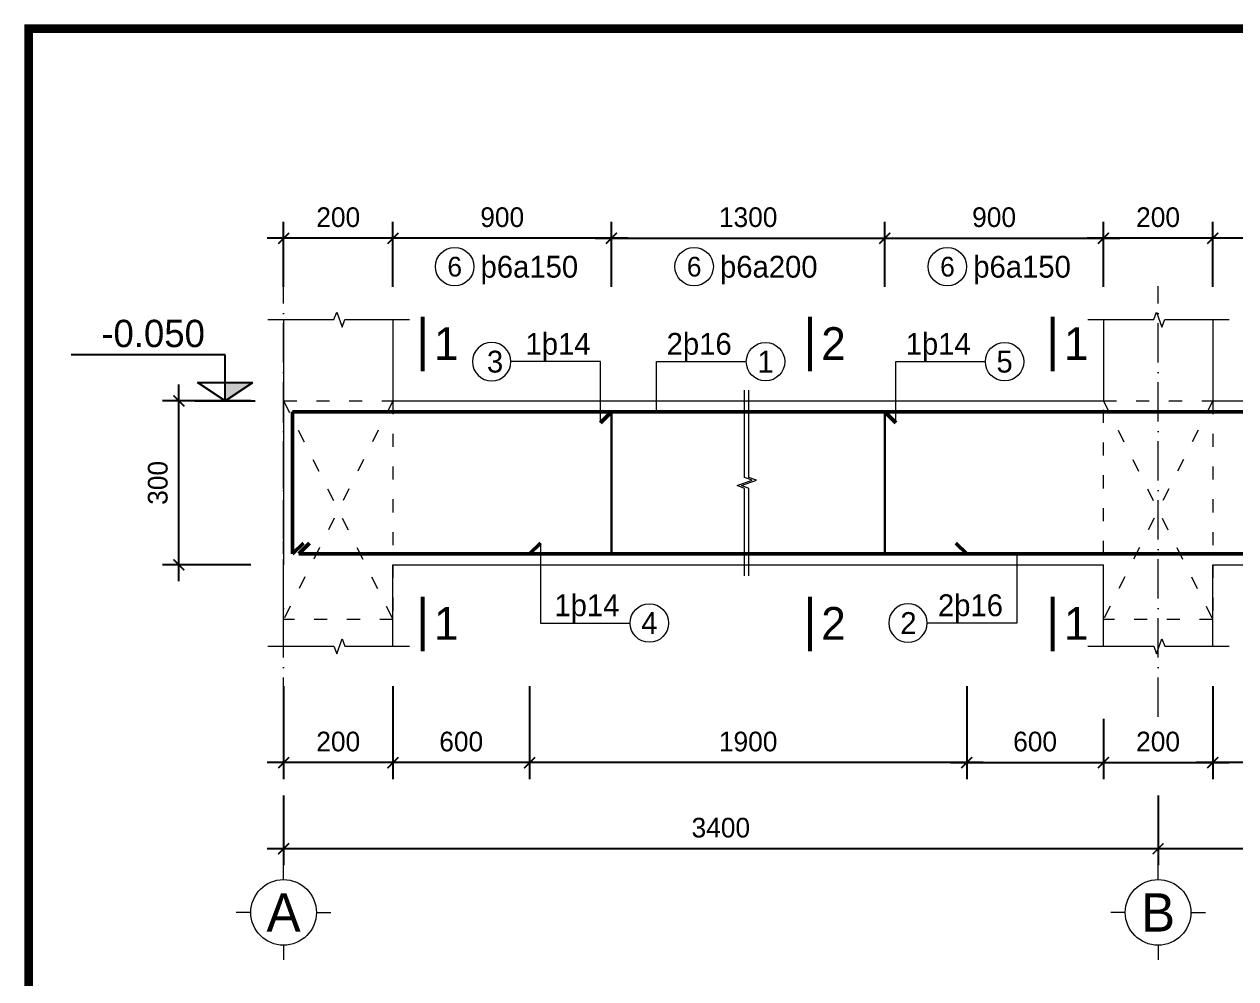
# Model space of a CAD drawing. Header units: inches. Extents: x 566748 to 757280, y 592180 to 740680.
# Drawn here: x 610508 to 621592, y 701323 to 710058 of the extents above; entities that cross this region are included whole.
import ezdxf
from ezdxf.enums import TextEntityAlignment as Align

# ---------------------------------------------------------------- set-up
doc = ezdxf.new("R2010")
doc.units = ezdxf.units.IN
doc.header["$MEASUREMENT"] = 0
doc.linetypes.add('ACAD_ISO03W100', pattern=[30, 12, -18])
doc.linetypes.add('ACAD_ISO10W100', pattern=[18, 12, -3, 0, -3])
doc.layers.add('LAYER7', color=7, linetype='Continuous')
doc.layers.add('TEXT', color=4, linetype='Continuous')
for name, color, linetype, lineweight in [('NET CB', 2, 'Continuous', 20), ('NET GHI CHU', 7, 'Continuous', 13), ('NET KICH THUOC', 9, 'Continuous', 13), ('NET THEP DAI', 3, 'Continuous', 30), ('NET THEP DOC', 1, 'Continuous', 50), ('NET TRUC', 8, 'ACAD_ISO10W100', 9)]:
    doc.layers.add(name, color=color, linetype=linetype, lineweight=lineweight)
doc.styles.add('A2', font='Fonts5.ttf', dxfattribs={"height": 600})
doc.styles.add('HELVE-KT', font='VHELVEN0.TTF')
doc.styles.add('ISO', font='Fonts5.ttf')
doc.styles.add('NHIEN', font='Fonts5.ttf', dxfattribs={"height": 0.2})
doc.styles.add('TEXT', font='Fonts5.ttf')
doc.styles.add('VNIHELVE', font='Fonts5.ttf', dxfattribs={"height": 180})
doc.dimstyles.new('M 1-20', dxfattribs={"dimscale": 100, "dimtxt": 2, "dimasz": 1, "dimexe": 1.5, "dimexo": 3, "dimgap": 1, "dimtad": 1, "dimdec": 0, "dimlfac": 0.2, "dimtxsty": 'VNIHELVE', "dimblk": 'ARCHTICK', "dimcen": 2.5, "dimdle": 1.5, "dimclrd": 256, "dimclre": 256, "dimclrt": 256, "dimadec": 0, "dimazin": 0, "dimtfac": 1, "dimtdec": 0, "dimtix": 1, "dimtmove": 0, "dimatfit": 3, "dimldrblk": 'ARCHTICK', "dimfxl": 7, "dimfxlon": 1, "dimarcsym": 1})

# ---------------------------------------------------------------- blocks, each defined once
blk = doc.blocks.new('_ArchTick')
at = {"color": 0, "linetype": 'ByBlock', "const_width": 0.15}
blk.add_lwpolyline([(-0.5, -0.5), (0.5, 0.5)], dxfattribs=at)
blk = doc.blocks.new('*D24')
at = {"layer": 'Defpoints', "color": 0}
for p in [(612881, 708099), (612881, 707355), (613881, 707355)]:
    blk.add_point(p, dxfattribs=at)
at = {"layer": 'NET KICH THUOC', "lineweight": -2}
for p, q in [((612881, 707655), (612881, 708249)), ((613881, 707655), (613881, 708249)), ((614031, 708099), (612731, 708099))]:
    blk.add_line(p, q, dxfattribs=at)
at = {"layer": 'NET KICH THUOC', "lineweight": -2, "xscale": 100, "yscale": 100, "zscale": 100, "rotation": 180}
blk.add_blockref('_ArchTick', (612881, 708099), dxfattribs=at)
at = {"layer": 'NET KICH THUOC', "lineweight": -2, "xscale": 100, "yscale": 100, "zscale": 100}
blk.add_blockref('_ArchTick', (613881, 708099), dxfattribs=at)
at = {"layer": 'NET KICH THUOC', "insert": (613381, 708291), "char_height": 180, "attachment_point": 5, "style": 'VNIHELVE'}
blk.add_mtext('200', dxfattribs=at)
blk = doc.blocks.new('*D25')
at = {"layer": 'Defpoints', "color": 0}
for p in [(612881, 704367), (613881, 704367), (612881, 703301)]:
    blk.add_point(p, dxfattribs=at)
at = {"layer": 'NET KICH THUOC', "lineweight": -2}
for p, q in [((612881, 704001), (612881, 703151)), ((613881, 704001), (613881, 703151)), ((614031, 703301), (612731, 703301))]:
    blk.add_line(p, q, dxfattribs=at)
at = {"layer": 'NET KICH THUOC', "lineweight": -2, "xscale": 100, "yscale": 100, "zscale": 100, "rotation": 180}
blk.add_blockref('_ArchTick', (612881, 703301), dxfattribs=at)
at = {"layer": 'NET KICH THUOC', "lineweight": -2, "xscale": 100, "yscale": 100, "zscale": 100}
blk.add_blockref('_ArchTick', (613881, 703301), dxfattribs=at)
at = {"layer": 'NET KICH THUOC', "insert": (613381, 703493), "char_height": 180, "attachment_point": 5, "style": 'VNIHELVE'}
blk.add_mtext('200', dxfattribs=at)
blk = doc.blocks.new('*D26')
at = {"layer": 'Defpoints', "color": 0}
for p in [(620381, 708099), (620381, 707355), (621381, 707355)]:
    blk.add_point(p, dxfattribs=at)
at = {"layer": 'NET KICH THUOC', "lineweight": -2}
for p, q in [((620381, 707655), (620381, 708249)), ((621381, 707655), (621381, 708249)), ((621531, 708099), (620231, 708099))]:
    blk.add_line(p, q, dxfattribs=at)
at = {"layer": 'NET KICH THUOC', "lineweight": -2, "xscale": 100, "yscale": 100, "zscale": 100, "rotation": 180}
blk.add_blockref('_ArchTick', (620381, 708099), dxfattribs=at)
at = {"layer": 'NET KICH THUOC', "lineweight": -2, "xscale": 100, "yscale": 100, "zscale": 100}
blk.add_blockref('_ArchTick', (621381, 708099), dxfattribs=at)
at = {"layer": 'NET KICH THUOC', "insert": (620881, 708291), "char_height": 180, "attachment_point": 5, "style": 'VNIHELVE'}
blk.add_mtext('200', dxfattribs=at)
blk = doc.blocks.new('*D27')
at = {"layer": 'Defpoints', "color": 0}
for p in [(612881, 703301), (620881, 703301), (612881, 702513)]:
    blk.add_point(p, dxfattribs=at)
at = {"layer": 'NET KICH THUOC', "lineweight": -2}
for p, q in [((612881, 703001), (612881, 702363)), ((620881, 703001), (620881, 702363)), ((621031, 702513), (612731, 702513))]:
    blk.add_line(p, q, dxfattribs=at)
at = {"layer": 'NET KICH THUOC', "lineweight": -2, "xscale": 100, "yscale": 100, "zscale": 100, "rotation": 180}
blk.add_blockref('_ArchTick', (612881, 702513), dxfattribs=at)
at = {"layer": 'NET KICH THUOC', "lineweight": -2, "xscale": 100, "yscale": 100, "zscale": 100}
blk.add_blockref('_ArchTick', (620881, 702513), dxfattribs=at)
at = {"layer": 'NET KICH THUOC', "insert": (616881, 702705), "char_height": 180, "attachment_point": 5, "style": 'VNIHELVE'}
blk.add_mtext('3400', dxfattribs=at)
blk = doc.blocks.new('*D29')
at = {"layer": 'Defpoints', "color": 0}
for p in [(620881, 703301), (628381, 703301), (620881, 702513)]:
    blk.add_point(p, dxfattribs=at)
at = {"layer": 'NET KICH THUOC', "lineweight": -2}
for p, q in [((620881, 703001), (620881, 702363)), ((628381, 703001), (628381, 702363)), ((628531, 702513), (620731, 702513))]:
    blk.add_line(p, q, dxfattribs=at)
at = {"layer": 'NET KICH THUOC', "lineweight": -2, "xscale": 100, "yscale": 100, "zscale": 100, "rotation": 180}
blk.add_blockref('_ArchTick', (620881, 702513), dxfattribs=at)
at = {"layer": 'NET KICH THUOC', "lineweight": -2, "xscale": 100, "yscale": 100, "zscale": 100}
blk.add_blockref('_ArchTick', (628381, 702513), dxfattribs=at)
at = {"layer": 'NET KICH THUOC', "insert": (624631, 702705), "char_height": 180, "attachment_point": 5, "style": 'VNIHELVE'}
blk.add_mtext('3800', dxfattribs=at)
blk = doc.blocks.new('TRUC')
at = {"layer": 'NET GHI CHU'}
for p, q in [((-228.0773, -72.5415), (-228.0773, -72.4415)), ((-228.3023, -72.7665), (-228.4023, -72.7665)), ((-227.8523, -72.7665), (-227.7523, -72.7665)), ((-228.0773, -72.9915), (-228.0773, -73.0915))]:
    blk.add_line(p, q, dxfattribs=at)
blk.add_circle((-228.0773, -72.7665), 0.225, dxfattribs=at)
at = {"layer": 'NET GHI CHU', "style": 'HELVE-KT'}
blk.add_attdef('A', text='', height=0.3, dxfattribs=at).set_placement((-228.0773, -72.7665), align=Align.MIDDLE_CENTER)
blk = doc.blocks.new('*D34')
at = {"layer": 'Defpoints', "color": 0}
for p in [(620381, 708099), (620381, 707355), (621381, 707355)]:
    blk.add_point(p, dxfattribs=at)
at = {"layer": 'NET KICH THUOC', "lineweight": -2}
for p, q in [((620381, 707655), (620381, 708249)), ((621381, 707655), (621381, 708249)), ((621531, 708099), (620231, 708099))]:
    blk.add_line(p, q, dxfattribs=at)
at = {"layer": 'NET KICH THUOC', "lineweight": -2, "xscale": 100, "yscale": 100, "zscale": 100, "rotation": 180}
blk.add_blockref('_ArchTick', (620381, 708099), dxfattribs=at)
at = {"layer": 'NET KICH THUOC', "lineweight": -2, "xscale": 100, "yscale": 100, "zscale": 100}
blk.add_blockref('_ArchTick', (621381, 708099), dxfattribs=at)
at = {"layer": 'NET KICH THUOC', "insert": (620881, 708291), "char_height": 180, "attachment_point": 5, "style": 'VNIHELVE'}
blk.add_mtext('200', dxfattribs=at)
blk = doc.blocks.new('*D38')
at = {"layer": 'Defpoints', "color": 0}
for p in [(615131, 705211), (613881, 704001), (613881, 703301)]:
    blk.add_point(p, dxfattribs=at)
at = {"layer": 'NET KICH THUOC', "lineweight": -2}
for p, q in [((615131, 704001), (615131, 703151)), ((613881, 703701), (613881, 703151)), ((615281, 703301), (613731, 703301))]:
    blk.add_line(p, q, dxfattribs=at)
at = {"layer": 'NET KICH THUOC', "lineweight": -2, "xscale": 100, "yscale": 100, "zscale": 100, "rotation": 180}
blk.add_blockref('_ArchTick', (613881, 703301), dxfattribs=at)
at = {"layer": 'NET KICH THUOC', "lineweight": -2, "xscale": 100, "yscale": 100, "zscale": 100}
blk.add_blockref('_ArchTick', (615131, 703301), dxfattribs=at)
at = {"layer": 'NET KICH THUOC', "insert": (614506, 703493), "char_height": 180, "attachment_point": 5, "style": 'VNIHELVE'}
blk.add_mtext('600', dxfattribs=at)
blk = doc.blocks.new('*D45')
at = {"layer": 'Defpoints', "color": 0}
for p in [(621381, 708099), (621381, 707355), (623381, 707355)]:
    blk.add_point(p, dxfattribs=at)
at = {"layer": 'NET KICH THUOC', "lineweight": -2}
for p, q in [((621381, 707655), (621381, 708249)), ((623381, 707655), (623381, 708249)), ((623531, 708099), (621231, 708099))]:
    blk.add_line(p, q, dxfattribs=at)
at = {"layer": 'NET KICH THUOC', "lineweight": -2, "xscale": 100, "yscale": 100, "zscale": 100, "rotation": 180}
blk.add_blockref('_ArchTick', (621381, 708099), dxfattribs=at)
at = {"layer": 'NET KICH THUOC', "lineweight": -2, "xscale": 100, "yscale": 100, "zscale": 100}
blk.add_blockref('_ArchTick', (623381, 708099), dxfattribs=at)
at = {"layer": 'NET KICH THUOC', "insert": (622381, 708291), "char_height": 180, "attachment_point": 5, "style": 'VNIHELVE'}
blk.add_mtext('1000', dxfattribs=at)
blk = doc.blocks.new('DS THEP')
blk.add_circle((220, 0), 220)
at = {"style": 'A2'}
blk.add_attdef('ENTER', text='', height=250, dxfattribs=at).set_placement((220, 0), align=Align.MIDDLE_CENTER)
blk = doc.blocks.new('*D48')
at = {"layer": 'Defpoints', "color": 0}
for p in [(613881, 708099), (613881, 707355), (615881, 707355)]:
    blk.add_point(p, dxfattribs=at)
at = {"layer": 'NET KICH THUOC', "lineweight": -2}
for p, q in [((613881, 707655), (613881, 708249)), ((615881, 707655), (615881, 708249)), ((616031, 708099), (613731, 708099))]:
    blk.add_line(p, q, dxfattribs=at)
at = {"layer": 'NET KICH THUOC', "lineweight": -2, "xscale": 100, "yscale": 100, "zscale": 100, "rotation": 180}
blk.add_blockref('_ArchTick', (613881, 708099), dxfattribs=at)
at = {"layer": 'NET KICH THUOC', "lineweight": -2, "xscale": 100, "yscale": 100, "zscale": 100}
blk.add_blockref('_ArchTick', (615881, 708099), dxfattribs=at)
at = {"layer": 'NET KICH THUOC', "insert": (614881, 708291), "char_height": 180, "attachment_point": 5, "style": 'VNIHELVE'}
blk.add_mtext('900', dxfattribs=at)
blk = doc.blocks.new('*D49')
at = {"layer": 'Defpoints', "color": 0}
for p in [(620381, 708099), (618381, 707355), (620381, 707355)]:
    blk.add_point(p, dxfattribs=at)
at = {"layer": 'NET KICH THUOC', "lineweight": -2}
for p, q in [((618381, 707655), (618381, 708249)), ((620381, 707655), (620381, 708249)), ((618231, 708099), (620531, 708099))]:
    blk.add_line(p, q, dxfattribs=at)
at = {"layer": 'NET KICH THUOC', "lineweight": -2, "xscale": 100, "yscale": 100, "zscale": 100, "rotation": 180}
blk.add_blockref('_ArchTick', (618381, 708099), dxfattribs=at)
at = {"layer": 'NET KICH THUOC', "lineweight": -2, "xscale": 100, "yscale": 100, "zscale": 100}
blk.add_blockref('_ArchTick', (620381, 708099), dxfattribs=at)
at = {"layer": 'NET KICH THUOC', "insert": (619381, 708291), "char_height": 180, "attachment_point": 5, "style": 'VNIHELVE'}
blk.add_mtext('900', dxfattribs=at)
blk = doc.blocks.new('*D50')
at = {"layer": 'Defpoints', "color": 0}
for p in [(618381, 708099), (615881, 707355), (618381, 707355)]:
    blk.add_point(p, dxfattribs=at)
at = {"layer": 'NET KICH THUOC', "lineweight": -2}
for p, q in [((615881, 707655), (615881, 708249)), ((618381, 707655), (618381, 708249)), ((615731, 708099), (618531, 708099))]:
    blk.add_line(p, q, dxfattribs=at)
at = {"layer": 'NET KICH THUOC', "lineweight": -2, "xscale": 100, "yscale": 100, "zscale": 100, "rotation": 180}
blk.add_blockref('_ArchTick', (615881, 708099), dxfattribs=at)
at = {"layer": 'NET KICH THUOC', "lineweight": -2, "xscale": 100, "yscale": 100, "zscale": 100}
blk.add_blockref('_ArchTick', (618381, 708099), dxfattribs=at)
at = {"layer": 'NET KICH THUOC', "insert": (617131, 708291), "char_height": 180, "attachment_point": 5, "style": 'VNIHELVE'}
blk.add_mtext('1300', dxfattribs=at)
blk = doc.blocks.new('MCD')
at = {"layer": 'NET GHI CHU'}
blk.add_lwpolyline([(0, 667, 50, 50, 0), (0, 0, 0, 0, 0)], format="xyseb", dxfattribs=at)
at = {"layer": 'TEXT', "linetype": 'ACAD_ISO03W100', "style": 'TEXT'}
blk.add_attdef('MCD', (139, 128), '', height=400, dxfattribs=at)
blk = doc.blocks.new('CT P')
at = {"color": 7}
for p, q in [((0, 423), (1406, 423)), ((0, 0), (0, 423)), ((0, 0), (-253, 168)), ((253, 168), (-253, 168)), ((0, 0), (253, 168))]:
    blk.add_line(p, q, dxfattribs=at)
at = {"color": 8}
blk.add_line((276, 0), (-276, 0), dxfattribs=at)
at = {"color": 7}
blk.add_solid([(0, 0), (-253, 168), (0, 168)], dxfattribs=at)
at = {"color": 7, "style": 'TEXT', "flags": 4}
blk.add_attdef('CODE', (258, 492), '', height=250, dxfattribs=at)
blk = doc.blocks.new('*D51')
at = {"layer": 'Defpoints', "color": 0}
for p in [(611923, 706611), (612881, 706611), (612881, 705111)]:
    blk.add_point(p, dxfattribs=at)
at = {"layer": 'NET KICH THUOC', "lineweight": -2}
for p, q in [((611923, 704961), (611923, 706761)), ((612581, 706611), (611773, 706611)), ((612581, 705111), (611773, 705111))]:
    blk.add_line(p, q, dxfattribs=at)
at = {"layer": 'NET KICH THUOC', "lineweight": -2, "xscale": 100, "yscale": 100, "zscale": 100}
for p, rotation in [((611923, 706611), 90), ((611923, 705111), 270)]:
    blk.add_blockref('_ArchTick', p, dxfattribs=dict(at, rotation=rotation))
at = {"layer": 'NET KICH THUOC', "insert": (611731, 705861), "char_height": 180, "attachment_point": 5, "rotation": 90, "style": 'VNIHELVE'}
blk.add_mtext('300', dxfattribs=at)
blk = doc.blocks.new('*D52')
at = {"layer": 'Defpoints', "color": 0}
for p in [(619131, 705211), (620381, 704001), (620381, 703301)]:
    blk.add_point(p, dxfattribs=at)
at = {"layer": 'NET KICH THUOC', "lineweight": -2}
for p, q in [((619131, 704001), (619131, 703151)), ((620381, 703701), (620381, 703151)), ((618981, 703301), (620531, 703301))]:
    blk.add_line(p, q, dxfattribs=at)
at = {"layer": 'NET KICH THUOC', "lineweight": -2, "xscale": 100, "yscale": 100, "zscale": 100, "rotation": 180}
blk.add_blockref('_ArchTick', (619131, 703301), dxfattribs=at)
at = {"layer": 'NET KICH THUOC', "lineweight": -2, "xscale": 100, "yscale": 100, "zscale": 100}
blk.add_blockref('_ArchTick', (620381, 703301), dxfattribs=at)
at = {"layer": 'NET KICH THUOC', "insert": (619756, 703493), "char_height": 180, "attachment_point": 5, "style": 'VNIHELVE'}
blk.add_mtext('600', dxfattribs=at)
blk = doc.blocks.new('*D53')
at = {"layer": 'Defpoints', "color": 0}
for p in [(619131, 705211), (615131, 704001), (615131, 703301)]:
    blk.add_point(p, dxfattribs=at)
at = {"layer": 'NET KICH THUOC', "lineweight": -2}
for p, q in [((619131, 704001), (619131, 703151)), ((615131, 703701), (615131, 703151)), ((619281, 703301), (614981, 703301))]:
    blk.add_line(p, q, dxfattribs=at)
at = {"layer": 'NET KICH THUOC', "lineweight": -2, "xscale": 100, "yscale": 100, "zscale": 100, "rotation": 180}
blk.add_blockref('_ArchTick', (615131, 703301), dxfattribs=at)
at = {"layer": 'NET KICH THUOC', "lineweight": -2, "xscale": 100, "yscale": 100, "zscale": 100}
blk.add_blockref('_ArchTick', (619131, 703301), dxfattribs=at)
at = {"layer": 'NET KICH THUOC', "insert": (617131, 703493), "char_height": 180, "attachment_point": 5, "style": 'VNIHELVE'}
blk.add_mtext('1900', dxfattribs=at)
blk = doc.blocks.new('*D54')
at = {"layer": 'Defpoints', "color": 0}
for p in [(622631, 705211), (621381, 704001), (621381, 703301)]:
    blk.add_point(p, dxfattribs=at)
at = {"layer": 'NET KICH THUOC', "lineweight": -2}
for p, q in [((622631, 704001), (622631, 703151)), ((621381, 703701), (621381, 703151)), ((622781, 703301), (621231, 703301))]:
    blk.add_line(p, q, dxfattribs=at)
at = {"layer": 'NET KICH THUOC', "lineweight": -2, "xscale": 100, "yscale": 100, "zscale": 100, "rotation": 180}
blk.add_blockref('_ArchTick', (621381, 703301), dxfattribs=at)
at = {"layer": 'NET KICH THUOC', "lineweight": -2, "xscale": 100, "yscale": 100, "zscale": 100}
blk.add_blockref('_ArchTick', (622631, 703301), dxfattribs=at)
at = {"layer": 'NET KICH THUOC', "insert": (622006, 703493), "char_height": 180, "attachment_point": 5, "style": 'VNIHELVE'}
blk.add_mtext('700', dxfattribs=at)
blk = doc.blocks.new('*D283')
at = {"layer": 'Defpoints', "color": 0}
for p in [(621381, 704367), (620381, 704001), (621381, 703301)]:
    blk.add_point(p, dxfattribs=at)
at = {"layer": 'NET KICH THUOC', "lineweight": -2}
for p, q in [((621381, 704001), (621381, 703151)), ((620381, 703701), (620381, 703151)), ((620231, 703301), (621531, 703301))]:
    blk.add_line(p, q, dxfattribs=at)
at = {"layer": 'NET KICH THUOC', "lineweight": -2, "xscale": 100, "yscale": 100, "zscale": 100, "rotation": 180}
blk.add_blockref('_ArchTick', (620381, 703301), dxfattribs=at)
at = {"layer": 'NET KICH THUOC', "lineweight": -2, "xscale": 100, "yscale": 100, "zscale": 100}
blk.add_blockref('_ArchTick', (621381, 703301), dxfattribs=at)
at = {"layer": 'NET KICH THUOC', "insert": (620881, 703493), "char_height": 180, "attachment_point": 5, "style": 'VNIHELVE'}
blk.add_mtext('200', dxfattribs=at)

msp = doc.modelspace()

# ---------------------------------------------------------------- linework, layer by layer
at = {"layer": 'LAYER7', "linetype": 'Continuous', "const_width": 80}
msp.add_lwpolyline([(649748.3, 710017.8), (610548.3, 710017.8), (610548.3, 682242.9), (649748.3, 682242.9)], close=True, dxfattribs=at)
at = {"layer": 'NET CB', "ltscale": 800}
for points in [[(612880.9, 707354.8), (612880.9, 706610.8)], [(613880.9, 707354.8), (613880.9, 706610.8)], [(620380.9, 707354.8), (620380.9, 706610.8)], [(621380.9, 707354.8), (621380.9, 706610.8)], [(612880.9, 706610.8), (612880.9, 705110.8), (612880.9, 705110.8)], [(613880.9, 706610.8), (620380.9, 706610.8)], [(621380.9, 706610.8), (627880.9, 706610.8)], [(612880.9, 704366.8), (612880.9, 705110.8)], [(613880.9, 705110.8), (620380.9, 705110.8)], [(613880.9, 704366.8), (613880.9, 705110.8)], [(620380.9, 704366.8), (620380.9, 705110.8)], [(621380.9, 705110.8), (627880.9, 705110.8)], [(621380.9, 704366.8), (621380.9, 705110.8)]]:
    msp.add_lwpolyline(points, dxfattribs=at)
at = {"layer": 'NET GHI CHU'}
for points in [[(612737, 707354.8), (613341.6, 707354.8), (613366.6, 707423.5), (613416.6, 707286.1), (613441.6, 707354.8), (614032.9, 707354.8)], [(620237, 707354.8), (620841.6, 707354.8), (620866.6, 707423.5), (620916.6, 707286.1), (620941.6, 707354.8), (621532.9, 707354.8)], [(612737, 704366.8), (613341.6, 704366.8), (613366.6, 704298.1), (613416.6, 704435.4), (613441.6, 704366.8), (614032.9, 704366.8)], [(620237, 704366.8), (620841.6, 704366.8), (620866.6, 704298.1), (620916.6, 704435.4), (620941.6, 704366.8), (621532.9, 704366.8)]]:
    msp.add_lwpolyline(points, dxfattribs=at)
at = {"layer": 'NET GHI CHU', "color": 7}
for points in [[(615780.9, 706410.8), (615780.9, 706970.3), (614960.8, 706970.3)], [(616293.9, 706510.8), (616293.9, 706970.3), (617114, 706970.3)], [(618480.9, 706410.8), (618480.9, 706970.3), (619300.9, 706970.3)], [(615230.9, 705310.8), (615230.9, 704578.3), (616050.9, 704578.3)], [(619589.4, 705210.8), (619589.4, 704578.3), (618769.3, 704578.3)]]:
    msp.add_lwpolyline(points, dxfattribs=at)
at = {"layer": 'NET GHI CHU', "linetype": 'Continuous'}
for points in [[(617097.9, 705010.8), (617097.9, 705810.8), (617029.2, 705835.8), (617166.5, 705885.8), (617097.9, 705910.8), (617097.9, 706710.8)], [(617137.9, 705010.8), (617137.9, 705810.8), (617069.2, 705835.8), (617206.5, 705885.8), (617137.9, 705910.8), (617137.9, 706710.8)]]:
    msp.add_lwpolyline(points, dxfattribs=at)
at = {"layer": 'NET GHI CHU', "linetype": 'ACAD_ISO03W100', "ltscale": 10}
for points in [[(613880.9, 704610.8), (612880.9, 704610.8), (612880.9, 706610.8), (613880.9, 706610.8)], [(621380.9, 704610.8), (620380.9, 704610.8), (620380.9, 706610.8), (621380.9, 706610.8)]]:
    msp.add_lwpolyline(points, close=True, dxfattribs=at)
for points in [[(612880.9, 706610.8), (613880.9, 704610.8)], [(613880.9, 706610.8), (612880.9, 704610.8)], [(620380.9, 706610.8), (621380.9, 704610.8)], [(621380.9, 706610.8), (620380.9, 704610.8)]]:
    msp.add_lwpolyline(points, dxfattribs=at)
at = {"layer": 'NET THEP DAI'}
for p, q in [((615880.9, 705210.8), (615880.9, 706510.8)), ((618380.9, 705210.8), (618380.9, 706510.8))]:
    msp.add_line(p, q, dxfattribs=at)
at = {"layer": 'NET THEP DOC'}
for p, q in [((612963.2, 705210.8), (612963.2, 706510.8)), ((643742.9, 705210.8), (613019.4, 705210.8))]:
    msp.add_line(p, q, dxfattribs=at)
for points in [[(643798.6, 706510.8), (612963.2, 706510.8)], [(615780.9, 706410.8), (615880.9, 706510.8)], [(618480.9, 706410.8), (618380.9, 706510.8)], [(612963.2, 705210.8), (613063.2, 705310.8)], [(613019.4, 705210.8), (613119.4, 705310.8)], [(615130.9, 705210.8), (615230.9, 705310.8)], [(619130.9, 705210.8), (619030.9, 705310.8)]]:
    msp.add_lwpolyline(points, dxfattribs=at)
at = {"layer": 'NET TRUC', "linetype": 'ACAD_ISO10W100', "ltscale": 30}
for points in [[(612880.9, 703721.6), (612880.9, 707659.9)], [(620880.9, 703721.6), (620880.9, 707659.9)]]:
    msp.add_lwpolyline(points, dxfattribs=at)

# ---------------------------------------------------------------- block references
at = {"layer": 'NET GHI CHU', "color": 7}
ref = msp.add_blockref('DS THEP', (614270, 707839.5), dxfattribs=dict(at, xscale=0.8000000000465661, yscale=0.8000000000465661, zscale=0.8000000000465661))
ref.add_attrib('ENTER', '6', dxfattribs={"layer": '0', "height": 180, "style": 'ISO'}).set_placement((614446.6, 707839.5), align=Align.MIDDLE_CENTER)
ref = msp.add_blockref('DS THEP', (616460.5, 707839.5), dxfattribs=dict(at, xscale=0.8000000000465661, yscale=0.8000000000465661, zscale=0.8000000000465661))
ref.add_attrib('ENTER', '6', dxfattribs={"layer": '0', "height": 180, "style": 'ISO'}).set_placement((616637.1, 707839.5), align=Align.MIDDLE_CENTER)
ref = msp.add_blockref('DS THEP', (618777.5, 707839.5), dxfattribs=dict(at, xscale=0.8000000000465661, yscale=0.8000000000465661, zscale=0.8000000000465661))
ref.add_attrib('ENTER', '6', dxfattribs={"layer": '0', "height": 180, "style": 'ISO'}).set_placement((618954.1, 707839.5), align=Align.MIDDLE_CENTER)
ref = msp.add_blockref('DS THEP', (614960.8, 706970.3), dxfattribs=dict(at, xscale=-0.8000000000465661, yscale=0.8000000000465661, zscale=0.8000000000465661))
ref.add_attrib('ENTER', '3', dxfattribs={"layer": '0', "height": 200, "style": 'ISO'}).set_placement((614815.5, 706970.3), align=Align.MIDDLE_CENTER)
ref = msp.add_blockref('DS THEP', (617114, 706970.3), dxfattribs=dict(at, xscale=0.8000000000465661, yscale=0.8000000000465661, zscale=0.8000000000465661))
ref.add_attrib('ENTER', '1', dxfattribs={"layer": '0', "height": 200, "style": 'ISO'}).set_placement((617289.7, 706970.3), align=Align.MIDDLE_CENTER)
ref = msp.add_blockref('DS THEP', (619300.9, 706970.3), dxfattribs=dict(at, xscale=0.8000000000465661, yscale=0.8000000000465661, zscale=0.8000000000465661))
ref.add_attrib('ENTER', '5', dxfattribs={"layer": '0', "height": 200, "style": 'ISO'}).set_placement((619476.6, 706970.3), align=Align.MIDDLE_CENTER)
ref = msp.add_blockref('DS THEP', (616050.9, 704578.3), dxfattribs=dict(at, xscale=0.8000000000465661, yscale=0.8000000000465661, zscale=0.8000000000465661))
ref.add_attrib('ENTER', '4', dxfattribs={"layer": '0', "height": 200, "style": 'ISO'}).set_placement((616226.6, 704578.3), align=Align.MIDDLE_CENTER)
ref = msp.add_blockref('DS THEP', (618769.3, 704578.3), dxfattribs=dict(at, xscale=-0.8000000000465661, yscale=0.8000000000465661, zscale=0.8000000000465661))
ref.add_attrib('ENTER', '2', dxfattribs={"layer": '0', "height": 200, "style": 'ISO'}).set_placement((618597.4, 704578.3), align=Align.MIDDLE_CENTER)
at = {"layer": 'TEXT'}
ref = msp.add_blockref('CT P', (612345.1, 706610.8), dxfattribs=dict(at, xscale=-1))
ref.add_attrib('CODE', '-0.050', (611213.4, 707103.2), dxfattribs={"layer": '0', "color": 7, "height": 250, "style": 'TEXT', "flags": 4})
ref = msp.add_blockref('MCD', (614154, 707381.7), dxfattribs=dict(at, xscale=-0.75, yscale=0.75, zscale=0.75, rotation=180))
ref.add_attrib('MCD', '1', (614258, 706985.4), dxfattribs={"linetype": 'ACAD_ISO03W100', "height": 300, "style": 'VNIHELVE'})
ref = msp.add_blockref('MCD', (617696, 707381.7), dxfattribs=dict(at, xscale=-0.75, yscale=0.75, zscale=0.75, rotation=180))
ref.add_attrib('MCD', '2', (617800, 706985.4), dxfattribs={"linetype": 'ACAD_ISO03W100', "height": 300, "style": 'VNIHELVE'})
ref = msp.add_blockref('MCD', (619917.5, 707381.7), dxfattribs=dict(at, xscale=-0.75, yscale=0.75, zscale=0.75, rotation=180))
ref.add_attrib('MCD', '1', (620021.5, 706985.4), dxfattribs={"linetype": 'ACAD_ISO03W100', "height": 300, "style": 'VNIHELVE'})
ref = msp.add_blockref('MCD', (614154, 704821.2), dxfattribs=dict(at, xscale=-0.75, yscale=0.75, zscale=0.75, rotation=180))
ref.add_attrib('MCD', '1', (614258, 704424.9), dxfattribs={"linetype": 'ACAD_ISO03W100', "height": 300, "style": 'VNIHELVE'})
ref = msp.add_blockref('MCD', (617696, 704821.2), dxfattribs=dict(at, xscale=-0.75, yscale=0.75, zscale=0.75, rotation=180))
ref.add_attrib('MCD', '2', (617800, 704424.9), dxfattribs={"linetype": 'ACAD_ISO03W100', "height": 300, "style": 'VNIHELVE'})
ref = msp.add_blockref('MCD', (619917.5, 704821.2), dxfattribs=dict(at, xscale=-0.75, yscale=0.75, zscale=0.75, rotation=180))
ref.add_attrib('MCD', '1', (620021.5, 704424.9), dxfattribs={"linetype": 'ACAD_ISO03W100', "height": 300, "style": 'VNIHELVE'})
at = {"layer": 'TEXT', "linetype": 'Continuous', "ltscale": 0.08}
ref = msp.add_blockref('TRUC', (916983.9, 798952.2), dxfattribs=dict(at, xscale=1333.33333337307, yscale=1333.333333343267, zscale=1333.333333333333))
ref.add_attrib('A', 'A', dxfattribs={"layer": '0', "height": 350, "style": 'NHIEN'}).set_placement((612880.9, 701930.1), align=Align.MIDDLE_CENTER)
ref = msp.add_blockref('TRUC', (924983.9, 798952.2), dxfattribs=dict(at, xscale=1333.33333337307, yscale=1333.333333343267, zscale=1333.333333333333))
ref.add_attrib('A', 'B', dxfattribs={"layer": '0', "height": 350, "style": 'NHIEN'}).set_placement((620880.9, 701930.1), align=Align.MIDDLE_CENTER)

# ---------------------------------------------------------------- texts
at = {"layer": 'TEXT', "char_height": 200, "width": 866.506, "style": 'VNIHELVE'}
for s, insert, attachment_point in [('þ6a150', (614683.1, 707938.8), 1), ('þ6a200', (616873.6, 707938.8), 1), ('þ6a150', (619190.6, 707938.8), 1), ('1þ14', (615094.4, 707233), 1), ('2þ16', (616980.4, 707233), 3), ('1þ14', (619167.3, 707233), 3), ('1þ14', (615953.3, 704841.1), 3), ('2þ16', (618866.9, 704841.1), 1)]:
    msp.add_mtext(s, dxfattribs=dict(at, insert=insert, attachment_point=attachment_point))

# ---------------------------------------------------------------- dimensions: what is measured, and where the dimension line sits
at = {"layer": 'NET KICH THUOC'}
for base, p1, p2, text, picture, middle in [((612880.9, 708099.1), (613880.9, 707354.8), (612880.9, 707354.8), '200', '*D24', (613380.9, 708291.1)), ((613880.9, 708099.1), (615880.9, 707354.8), (613880.9, 707354.8), '900', '*D48', (614880.9, 708291.1)), ((620380.9, 708099.1), (621380.9, 707354.8), (620380.9, 707354.8), '200', '*D26', (620880.9, 708291.1)), ((620380.9, 708099.1), (621380.9, 707354.8), (620380.9, 707354.8), '200', '*D34', (620880.9, 708291.1)), ((621380.9, 708099.1), (623380.9, 707354.8), (621380.9, 707354.8), '1000', '*D45', (622380.9, 708291.1)), ((613880.9, 703301.4), (615130.9, 705210.8), (613880.9, 704001.4), '600', '*D38', (614505.9, 703493.3)), ((615130.9, 703301.4), (619130.9, 705210.8), (615130.9, 704001.4), '1900', '*D53', (617130.9, 703493.3)), ((621380.9, 703301.4), (622630.9, 705210.8), (621380.9, 704001.4), '700', '*D54', (622005.9, 703493.3)), ((612880.9, 702513.5), (620880.9, 703301.4), (612880.9, 703301.4), '3400', '*D27', (616880.9, 702705.4)), ((620880.9, 702513.5), (628380.9, 703301.4), (620880.9, 703301.4), '3800', '*D29', (624630.9, 702705.4))]:
    dim = msp.add_linear_dim(base=base, p1=p1, p2=p2, angle=180, text=text, dimstyle='M 1-20', dxfattribs=at)
    dim.commit()
    dim.dimension.update_dxf_attribs({"geometry": picture, "text_midpoint": middle})
for base, p1, p2, text, picture, middle in [((618380.9, 708099.1), (615880.9, 707354.8), (618380.9, 707354.8), '1300', '*D50', (617130.9, 708291.1)), ((620380.9, 708099.1), (618380.9, 707354.8), (620380.9, 707354.8), '900', '*D49', (619380.9, 708291.1)), ((620380.9, 703301.4), (619130.9, 705210.8), (620380.9, 704001.4), '600', '*D52', (619755.9, 703493.3))]:
    dim = msp.add_linear_dim(base=base, p1=p1, p2=p2, text=text, dimstyle='M 1-20', dxfattribs=at)
    dim.commit()
    dim.dimension.update_dxf_attribs({"geometry": picture, "text_midpoint": middle})
for base, p1, p2, angle, picture, middle in [((611923.3, 706610.8), (612880.9, 705110.8), (612880.9, 706610.8), 90, '*D51', (611731.4, 705860.8)), ((612880.9, 703301.4), (613880.9, 704366.8), (612880.9, 704366.8), 180, '*D25', (613380.9, 703493.3)), ((621380.9, 703301.4), (620380.9, 704001.4), (621380.9, 704366.8), 0, '*D283', (620880.9, 703493.3))]:
    dim = msp.add_linear_dim(base=base, p1=p1, p2=p2, angle=angle, dimstyle='M 1-20', dxfattribs=at)
    dim.commit()
    dim.dimension.update_dxf_attribs({"geometry": picture, "text_midpoint": middle})

doc.saveas('drawing.dxf')
